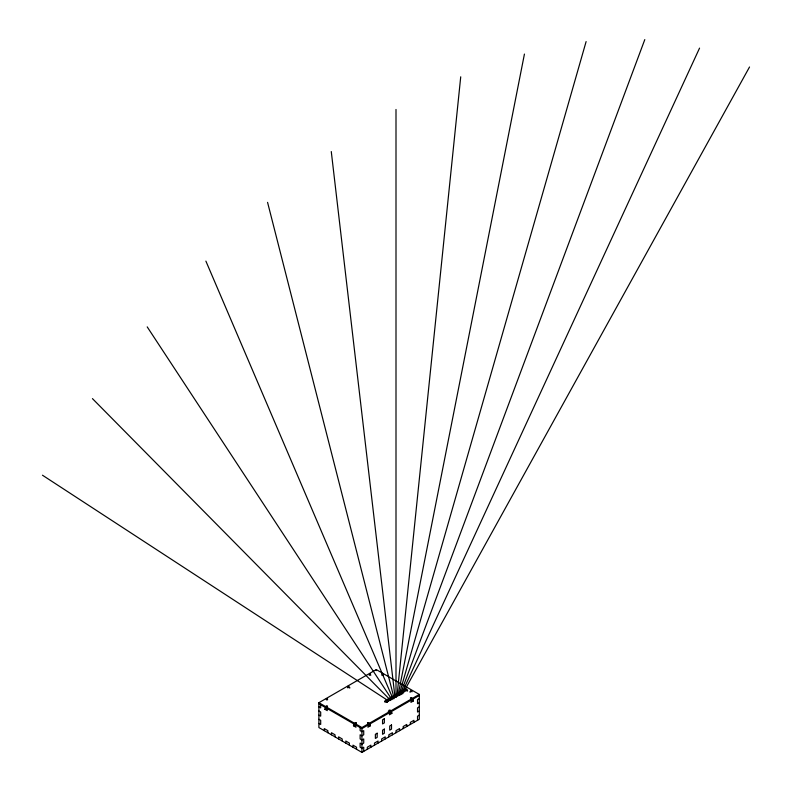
<?xml version="1.0" encoding="UTF-8"?>
<svg xmlns="http://www.w3.org/2000/svg" width="792" height="792" viewBox="0 0 792 792"><rect width="100%" height="100%" fill="white"/><g stroke="black" fill="none" stroke-linecap="round" stroke-linejoin="round"><path stroke-width="1.19" d="M387.674 700.821L387.674 701.672M388.912 711.602L390.347 710.157L388.931 710.315L390.545 711.444L389.357 711.939M397.01 695.96L460.726 76.814M410.414 691.802L411.246 691.357M397.911 696.099L524.433 54.064M399.059 695.119L586.11 41.59M399.891 695.386L644.797 39.6M349.282 687.822L348.539 687.218L347.688 687.852M369.181 675.18C373.26 673.636 366.755 673.616 370.814 675.18M381.734 675.18C385.664 674.032 380.14 673.289 382.605 674.715M401.178 694.584L699.554 48.114M402.593 693.901L749.529 66.993M410.454 698.93L411.929 698.316L411.83 697.712L410.414 698.019L412.008 698.9L411.513 699.534M387.516 700.534L387.684 701.395M318.889 702.702L376.279 669.577L419.315 694.426L419.315 719.275L361.934 752.4L318.889 727.551L318.889 702.702L361.934 727.551L419.315 694.426M325.482 707.543L324.829 709.246L326.631 708.206L326.631 707.167M355.964 723.076L354.173 724.106L354.173 725.145L353.519 724.769L353.519 725.809L355.994 727.234L355.341 724.789L353.519 725.809M409.761 692.01L411.553 690.98M354.173 725.145L355.964 724.106M419.315 695.455L361.934 728.591L318.889 703.741M367.894 724.106L369.686 725.145L370.339 724.769L370.339 725.809L367.874 727.234L368.518 724.789L370.339 725.809M389.417 711.681L391.208 712.721L391.852 712.345L391.852 713.384L389.387 714.81L390.06 711.315M413.375 700.96L410.909 702.385L411.553 699.94L413.375 700.96L413.375 699.92L412.731 700.296L412.731 699.257L410.929 698.227M419.315 698.564L417.523 699.603L417.523 703.741L419.315 702.702M419.315 706.85L417.523 707.88L417.523 712.028L419.315 710.988M419.315 715.126L417.523 716.166L417.523 720.304M355.192 723.532L354.935 724.165L356.024 724.363M326.452 699.732L327.472 699.732M367.884 723.482L368.527 723.482M355.707 723.373C358.212 722.314 352.767 722.393 355.974 723.482M326.908 699.643C329.66 698.445 324.166 698.534 327.066 699.643M368.151 723.452C370.894 722.215 365.429 722.334 368.31 723.452M382.496 674.715L383.368 675.18M411.404 691.366C413.365 690.04 408.385 690.436 412.068 691.802M367.933 724.383L368.923 724.165L368.716 723.551M405.524 689.565L407.642 690.792M348.173 686.832L349.965 687.872M389.417 710.652L391.208 711.681L391.208 712.721M388.238 711.325L391.852 713.384M367.894 723.076L369.686 724.106L369.686 725.145M324.829 709.246L327.294 710.662L326.65 708.226M318.889 706.85L320.691 707.88L320.691 704.781M318.889 710.988L320.691 712.028L320.691 716.166L318.889 715.126M318.889 719.275L320.691 720.304L320.691 724.442L318.889 723.413M42.471 475.21L388.763 701.088M92.446 398.623L390.783 700.534M147.203 326.878L391.931 699.613M205.89 261.113L393.079 698.989M267.567 202.366L394.168 698.623M331.274 151.549L395 697.207M413.929 722.373L413.929 720.304L410.345 722.373L410.345 724.442M406.761 726.521L406.761 724.442L403.178 726.521L403.178 728.591M399.584 730.66L399.584 728.591L396 730.66L396 732.729M396 109.474L396 697.148M392.416 734.798L392.416 732.729L388.822 734.798L388.822 736.867M385.239 738.946L385.239 736.867L381.655 738.946L381.655 741.015M378.071 743.084L378.071 741.015L374.477 743.084L374.477 745.153M376.279 669.577L376.279 670.616M370.894 747.222L370.894 745.153L367.31 747.222L367.31 749.291M363.726 751.361L363.726 747.222L361.934 748.262L360.132 747.222L360.132 743.084L361.934 744.114L363.726 743.084L363.726 738.946L361.934 739.976L360.132 738.946L360.132 734.798L361.934 735.837L363.726 734.798L363.726 730.66L361.934 731.689L360.132 730.66L360.132 727.551M361.934 727.551L361.934 752.4M356.548 749.291L356.548 747.222L352.965 745.153L352.965 747.222M349.381 745.153L349.381 743.084L345.787 741.015L345.787 743.084M342.203 741.015L342.203 738.946L338.62 736.867L338.62 738.946M335.036 736.867L335.036 734.798L331.442 732.729L331.442 734.798M327.858 732.729L327.858 730.66L324.274 728.591L324.274 730.66M386.397 702.128A1.802 1.04 -60 0 1 386.644 700.544M387.367 702.356A11.098 6.405 60 0 1 387.615 699.554M393.664 696.505A11.098 6.405 60 0 1 395.188 697.217M394.109 696.247A11.098 6.405 60 0 1 396.158 697.277M407.058 691.04A1.267 0.733 0 0 0 406.534 690.178A1.267 0.733 0 0 0 404.969 690.287L385.239 701.672A1.267 0.733 0 0 0 384.882 702.088M326.136 706.296C328.195 707.959 327.769 704.553 326.136 706.266M347.648 686.624C349.886 688.258 349.034 684.823 347.648 686.624M404.969 689.248L385.239 700.633A1.267 0.733 0 0 0 385.239 701.672A1.267 0.733 0 0 0 387.031 701.672L406.761 690.287A1.267 0.733 0 0 0 406.761 689.248A1.267 0.733 0 0 0 404.969 689.248M384.348 718.75L382.556 719.789L382.556 723.928L384.348 722.898L384.348 718.75M377.17 733.243L375.378 734.283L375.378 738.421L377.17 737.392L377.17 733.243M384.348 729.105L382.556 730.145L382.556 734.283L384.348 733.243L384.348 729.105M391.515 724.967L389.723 725.997L389.723 730.145L391.515 729.105L391.515 724.967"/></g></svg>
